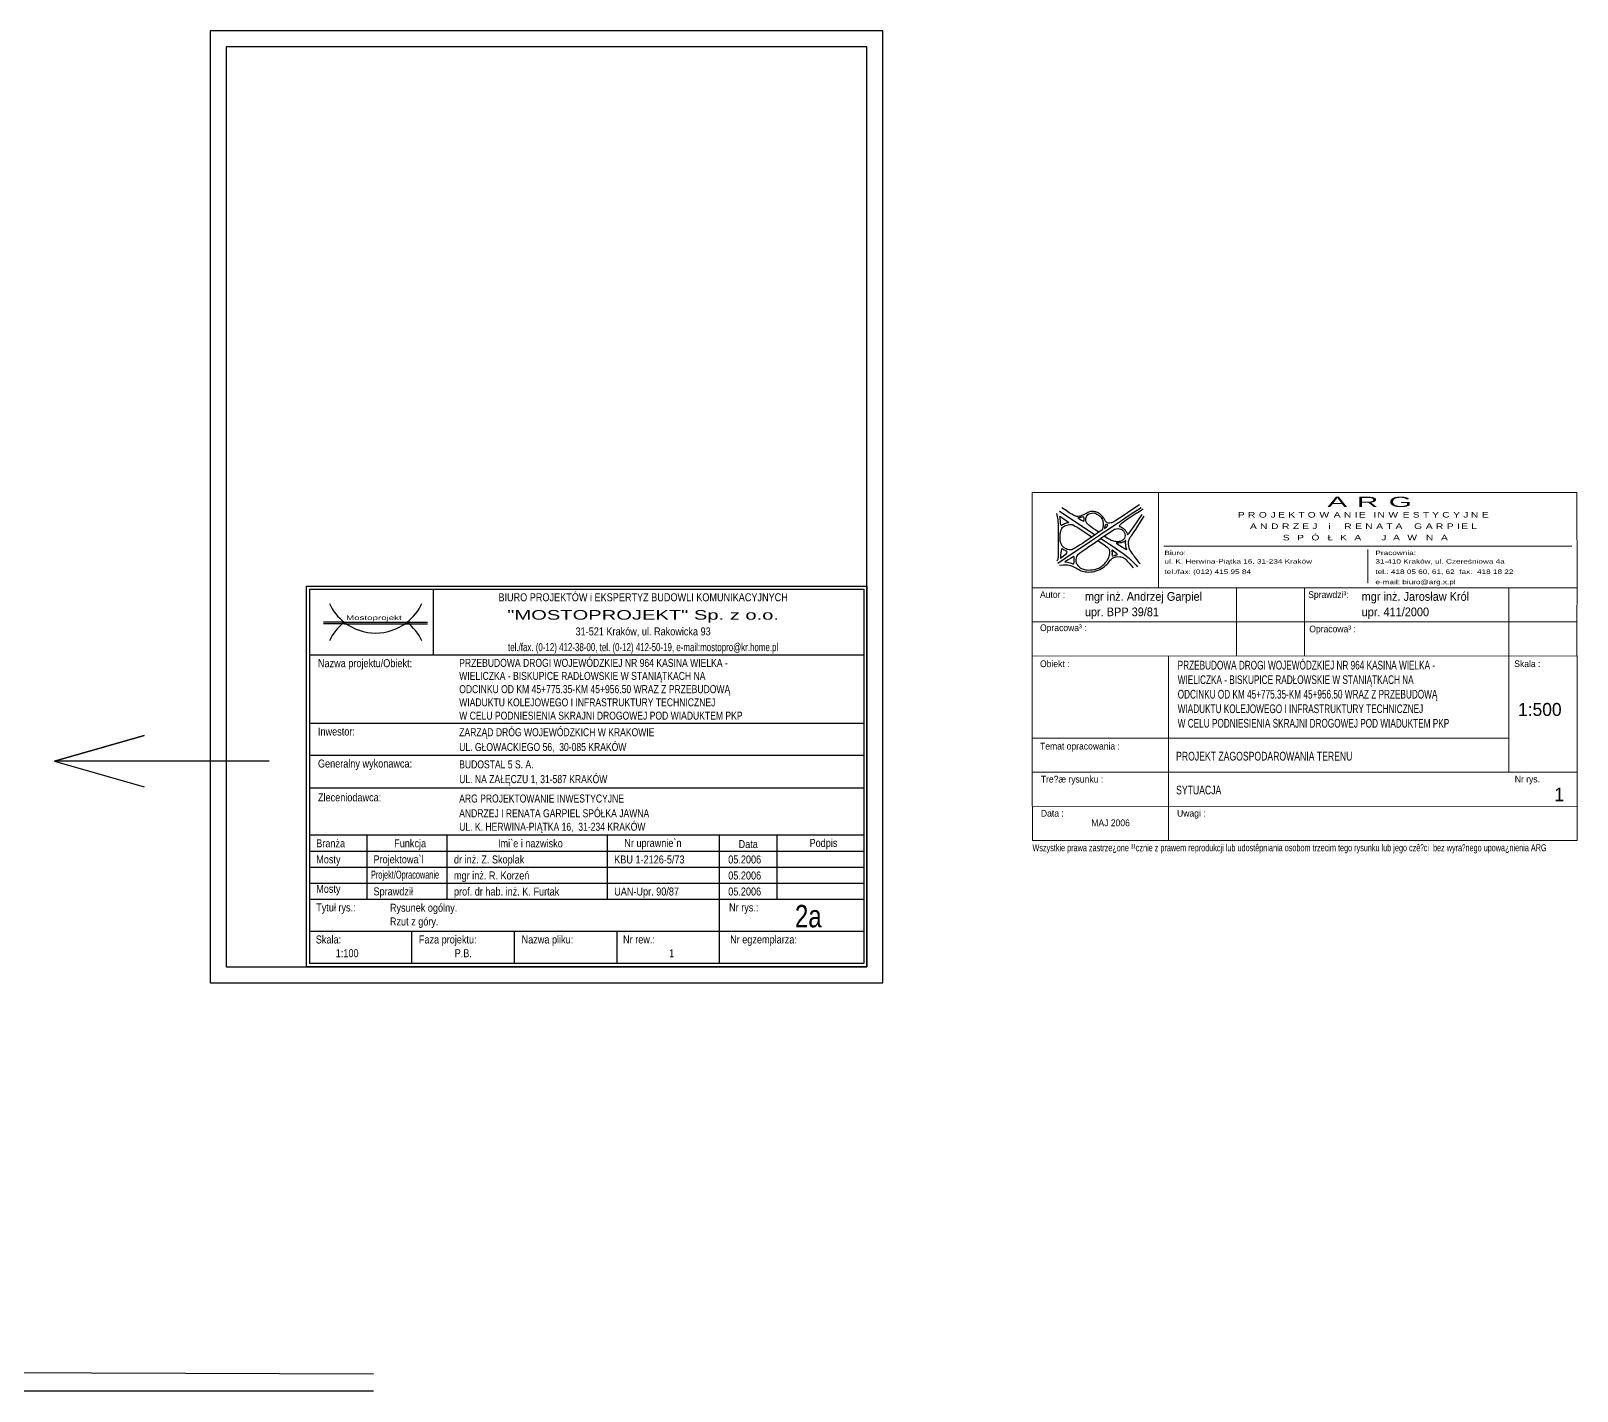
# Model space of a CAD drawing. Header units: millimetres. Extents: x -1069826 to 2704411, y -432732 to 412301.
# Drawn here: x 511930 to 560179, y -1102 to 41340 of the extents above; entities that cross this region are included whole.
import ezdxf
from ezdxf.enums import TextEntityAlignment as Align

# ---------------------------------------------------------------- set-up
doc = ezdxf.new("R2010")
doc.units = ezdxf.units.MM
doc.header["$LTSCALE"] = 1000
doc.header["$MEASUREMENT"] = 0
for name, color, linetype in [('0-T', 7, 'Continuous'), ('0-TAB-L', 7, 'Continuous'), ('DROGO-T', 7, 'Continuous'), ('DRRAM-L', 7, 'Continuous'), ('DZIAŁKI', 7, 'Continuous'), ('RAMKA_TABELKA', 7, 'Continuous')]:
    doc.layers.add(name, color=color, linetype=linetype)
doc.layers.add('63', color=7, linetype='Continuous', lineweight=0)
doc.styles.add('CDMSTYLE', font='CDMSIMPL', dxfattribs={"width": 0.8, "bigfont": 'CDMBIGPL'})
doc.styles.add('PAWEL', font='arial.ttf')
doc.styles.add('Style-SWISSLT_1250', font='SWISSLT_1250.shx')
doc.styles.add('Style-WORKING_1250', font='WORKING_1250.shx')

msp = doc.modelspace()

# ---------------------------------------------------------------- linework, layer by layer
at = {"color": 9, "lineweight": 25}
for p, q in [((520519.4572, 24017.0661), (538019.4572, 24017.0661)), ((520519.4572, 24016.5661), (520519.4572, 12139.6098)), ((520619.4572, 23916.5661), (537918.9572, 23917.0661)), ((520619.4572, 23916.5661), (520619.4572, 12239.6098)), ((524486.9035, 23917.0661), (524486.9035, 21861.2001)), ((537919.4572, 23916.5661), (537919.4572, 12239.6098)), ((538019.4572, 24017.0661), (538019.4572, 12139.6098)), ((537919.4572, 21861.2001), (520619.4572, 21861.2001)), ((537919.4572, 19728.7743), (520619.4572, 19728.7743)), ((537919.4572, 19728.7743), (521919.4572, 19728.7743)), ((537919.4572, 18728.7743), (520619.4572, 18728.7743)), ((537919.4572, 18728.7743), (521919.4572, 18728.7743)), ((537919.4572, 17715.1352), (520619.4572, 17715.1352)), ((537919.4572, 16239.6098), (520619.4572, 16239.6098)), ((524919.4572, 14239.6098), (524919.4572, 16239.6098)), ((529919.4572, 14239.6098), (529919.4572, 16239.6098)), ((533419.4572, 14239.6098), (533419.4572, 16239.6098)), ((535219.4572, 14239.6098), (535219.4572, 16239.6098)), ((537919.4572, 15739.6098), (520619.4572, 15739.6098)), ((537919.4572, 15239.6098), (520619.4572, 15239.6098)), ((537919.4572, 14739.6098), (520619.4572, 14739.6098)), ((537919.4572, 14239.6098), (520619.4572, 14239.6098)), ((533419.4572, 12239.6098), (533419.4572, 14239.6098)), ((537919.4572, 13239.6098), (520619.4572, 13239.6098)), ((523819.4572, 12239.6098), (523819.4572, 13239.6098)), ((527019.4572, 12239.6098), (527019.4572, 13239.6098)), ((530219.4572, 12239.6098), (530219.4572, 13239.6098)), ((538019.4572, 12139.6098), (520519.4572, 12139.6098)), ((537919.4572, 12239.6098), (520619.4572, 12239.6098))]:
    msp.add_line(p, q, dxfattribs=at)
at = {"color": 1}
for p, q in [((521706.8883, 22889.1331), (521064.4292, 22889.1331)), ((521706.8883, 22889.1331), (523666.9186, 22889.1331)), ((523666.9186, 22889.1331), (524309.3777, 22889.1331))]:
    msp.add_line(p, q, dxfattribs=at)
at = {"color": 40}
for p, q in [((521706.8883, 22839.1331), (521064.4292, 22839.1331)), ((521706.8883, 22839.1331), (523666.9186, 22839.1331)), ((523666.9186, 22839.1331), (524309.3777, 22839.1331))]:
    msp.add_line(p, q, dxfattribs=at)
at = {"color": 9, "lineweight": 25}
for centre, start, end in [((520587.4035, 24016.5661), 90, 180), ((520687.4035, 23916.5661), 90, 180), ((537133.4534, 23916.5661), 360, 90)]:
    msp.add_arc(centre, 0.5, start, end, dxfattribs=at)
at = {"color": 9}
for centre, major_axis, start_param, end_param in [((522686.9035, 24146.5847), (-1587.6288, 145.0834), 0.5297132004, 0.999894896), ((522686.9035, 21631.6814), (-1588.812, 131.4941), 3.6627495928, 4.1329312884)]:
    msp.add_ellipse(centre, major_axis=major_axis, ratio=1, start_param=start_param, end_param=end_param, dxfattribs=at)
at = {"color": 5}
for centre, major_axis, start_param, end_param in [((522686.9035, 24146.5847), (-1587.6288, 145.0834), 2.3239589574, 2.794140653), ((522686.9035, 21631.6814), (-1588.812, 131.4941), 5.4569953498, 5.9271770454), ((522686.9035, 24146.5847), (-1587.6288, 145.0834), 0.999894896, 2.3239589574)]:
    msp.add_ellipse(centre, major_axis=major_axis, ratio=1, start_param=start_param, end_param=end_param, dxfattribs=at)
at = {"layer": '63', "color": 7, "linetype": 'Continuous', "lineweight": 13}
for p, q in [((543175.4197, 23957.6639), (543176.7664, 26936.1996)), ((543176.4977, 26936.3482), (560175.6363, 26937.6741)), ((547114.9521, 23957.6535), (547113.4288, 26937.4444)), ((560176.9812, 23958.9279), (560175.675, 26937.6221)), ((547279.1734, 25264.9606), (560019.5102, 25265.9543)), ((553644.6536, 25155.4862), (553644.7351, 24110.5812)), ((543175.7705, 23957.6194), (543177.5302, 22896.0669)), ((543177.5158, 23957.2316), (560176.6544, 23958.5575)), ((549550.8626, 23957.7287), (549551.2039, 21834.0797)), ((551677.0958, 22897.6551), (551677.7022, 23958.1944)), ((558053.1417, 18206.7483), (558052.4788, 23958.4369)), ((560176.764, 23960.0246), (560176.3498, 22896.788)), ((543177.5302, 22896.0669), (543177.116, 21832.8303)), ((543177.5302, 22896.0669), (560176.3498, 22896.788)), ((551676.3309, 21834.4629), (551677.0958, 22897.6551)), ((560176.3498, 22896.788), (560176.4003, 21835.8089)), ((543175.3772, 19267.503), (543177.116, 21832.8303)), ((543177.116, 21832.8303), (560176.4003, 21835.8089)), ((543177.116, 21832.8303), (560176.4003, 21835.8089)), ((547426.1354, 19267.8567), (547427.8745, 21833.5896)), ((560177.6405, 18206.7803), (560178.9026, 21835.8093)), ((543176.5128, 19267.5031), (558053.0193, 19268.741)), ((543176.5633, 18206.524), (543176.5128, 19267.5031)), ((547427.7811, 18206.6904), (547427.2712, 19268.2624)), ((543176.5633, 18206.524), (560177.6405, 18206.7803)), ((543179.7071, 16081.8631), (543176.5633, 18206.524)), ((547426.2762, 16081.9068), (547427.7811, 18206.6904)), ((560177.1878, 16081.8631), (560177.6405, 18206.7803)), ((543177.9028, 17143.0648), (560177.4934, 17145.6481)), ((543179.7071, 16081.8631), (560177.1878, 16081.8631))]:
    msp.add_line(p, q, dxfattribs=at)
at = {"layer": '63', "color": 7, "linetype": 'Continuous', "lineweight": 30}
msp.add_line((544027.88, 26353.9952), (545141.1981, 25613.774), dxfattribs=at)
for points in [[(546527.1305, 26552.4738), (545707.5988, 26004.8341), (545640.2614, 25981.1276), (545543.7757, 25976.2673), (545480.8888, 26010.0875), (545433.3645, 26097.5546), (545358.3313, 26201.3433), (545289.0624, 26269.1178), (545190.3543, 26329.5808), (545071.0887, 26348.817), (544965.1472, 26341.0585), (544856.3416, 26279.8486), (544756.6019, 26224.0812), (544646.0521, 26191.2475), (544569.7453, 26178.3019), (544492.5651, 26201.9972), (544100.1899, 26456.1891)], [(543945.8363, 24806.272), (543977.5796, 24826.1211), (543989.0745, 24852.1042), (543992.8093, 24913.8202), (543995.4327, 25036.9763), (544002.3298, 25193.8034), (543996.9897, 25499.9073), (543996.5009, 25959.3559), (543985.7483, 26093.6541), (543964.8451, 26205.5407), (543945.0183, 26283.7901)], [(543971.3194, 24727.6611), (545272.2627, 25607.474), (545272.2627, 25607.474), (546574.1672, 26473.8002)], [(545254.6902, 25695.0597), (544909.3619, 25933.8358), (544855.9707, 26003.1589), (544845.1991, 26081.1499), (544853.4727, 26165.9898), (544890.1076, 26221.5698), (544941.2259, 26271.9257), (545022.0998, 26299.7945), (545114.5743, 26305.3421), (545212.3995, 26253.3664), (545298.6146, 26195.5583), (545360.4464, 26114.1157), (545394.9481, 25992.8407), (545396.3455, 25897.1509), (545368.332, 25785.9489), (545356.3333, 25760.2081), (544474.5877, 25161.8386), (544388.0238, 25139.6815), (544291.9353, 25147.7791), (544189.0858, 25198.076), (544115.8036, 25253.8862), (544057.0488, 25362.3802), (544045.2345, 25468.6583), (544040.858, 25623.7088), (544065.0579, 25735.7512), (544095.9515, 25816.2944), (544140.0908, 25874.8422), (544206.8265, 25905.0401), (544298.3257, 25928.1746), (544391.4093, 25942.7328), (544470.4006, 25937.5181), (545043.8921, 25546.2933)], [(546634.1995, 26414.6822), (546283.4582, 26203.6685), (545820.8692, 25876.5906), (545929.2747, 25877.0869), (545995.5104, 25840.1687), (546059.0219, 25788.8061), (546112.3881, 25717.8824), (546143.5383, 25644.6109), (546148.4897, 25561.4782), (546604.2852, 26249.1939)], [(546654.488, 26198.2732), (546334.1478, 25680.6476), (546231.3532, 25551.6735), (546182.9402, 25459.4547), (546164.4769, 25354.703), (546185.024, 25240.0104), (546201.9969, 25171.5676), (546232.6117, 25116.5399), (546386.9097, 24897.3773), (546539.9033, 24707.2478)], [(545430.3997, 25574.3942), (545498.1449, 25524.098), (545615.3923, 25458.0744), (545741.788, 25417.7971), (545866.3005, 25401.9934), (545989.4574, 25434.4743), (546072.5167, 25504.8325), (546091.2005, 25598.6863), (546071.6354, 25676.1897), (546020.062, 25744.3911), (545945.2325, 25793.6263), (545862.1464, 25801.6773), (545757.775, 25789.4428), (545700.4203, 25757.3414), (544591.9826, 25000.1056), (544550.343, 24941.597), (544532.567, 24840.8565), (544542.0543, 24733.0918), (544609.9108, 24637.3418), (544711.0363, 24556.6141), (544835.9899, 24519.0146), (545049.1936, 24514.0499), (545231.382, 24560.9562), (545337.7878, 24628.5294), (545486.1643, 24755.8165), (545579.3595, 24910.2436), (545604.8653, 25063.4614), (545592.7818, 25154.9835), (545548.0343, 25215.1908), (545219.2758, 25427.2728)], [(545430.759, 25810.2787), (545447.0046, 25948.0997), (545515.0264, 25928.0616), (545564.5144, 25916.4345), (545430.759, 25810.2787)], [(545322.249, 25500.0929), (546116.7257, 24986.9108), (546235.4036, 24877.4043), (546458.2395, 24621.2095)], [(545797.0381, 25357.5042), (545894.5457, 25357.7799), (546002.1291, 25375.6654), (546070.0863, 25414.0834), (546107.0307, 25459.467), (546087.1436, 25378.5959), (546097.1718, 25255.4378), (546119.8187, 25172.732), (546142.5053, 25122.6308), (545797.0381, 25357.5042)], [(544031.1987, 24668.7408), (544202.8857, 24693.2801), (544331.9828, 24678.4982), (544478.892, 24621.5398), (544687.3875, 24492.4362), (544875.6273, 24446.6259), (545123.4498, 24463.1055), (545342.5327, 24552.1943), (545533.5917, 24709.7029), (545610.8888, 24828.7269), (545704.3584, 24908.0991), (545796.3473, 24935.0917), (545907.5837, 24936.8324), (546003.745, 24920.885), (546136.4579, 24812.4482), (546249.333, 24683.8986), (546329.3905, 24581.7887)], [(544198.3384, 24769.7683), (544502.0536, 24972.4952), (544478.7968, 24918.4247), (544484.2566, 24802.796), (544496.2079, 24687.7689), (544400.7771, 24730.531), (544294.5854, 24764.3236), (544198.3384, 24769.7683)]]:
    msp.add_open_spline(points, degree=3, dxfattribs=at)
for points, knots in [([(544040.936, 26197.1303), (544040.936, 26197.1303), (544051.4014, 26119.5345), (544056.4363, 26034.2528), (544060.2539, 25966.0542), (544070.0036, 25892.6478), (544115.7199, 25927.1173), (544180.4651, 25959.8844), (544240.9994, 25980.534), (544295.4464, 25993.9376), (544343.9982, 25997.3977), (544056.5304, 26188.0231), (544040.936, 26197.1303)], [0, 0, 0, 0, 0.0555555556, 0.1111111111, 0.2222222222, 0.3333333333, 0.4444444444, 0.5555555556, 0.6666666667, 0.7777777778, 0.8888888889, 1, 1, 1, 1]), ([(544599.5183, 26141.9133), (544599.5183, 26141.9133), (544668.5628, 26152.3949), (544732.421, 26168.346), (544803.0094, 26195.2038), (544790.3785, 26078.8419), (544799.3573, 26003.5732), (544599.5183, 26141.9133)], [0, 0, 0, 0, 0.125, 0.25, 0.5, 0.75, 1, 1, 1, 1]), ([(544057.1599, 24888.7239), (544057.1599, 24888.7239), (544069.2023, 25215.2523), (544140.6452, 25149.1621), (544224.0476, 25111.3124), (544325.6102, 25076.1472), (544057.1599, 24888.7239)], [0, 0, 0, 0, 0.1666666667, 0.3333333333, 0.6666666667, 1, 1, 1, 1]), ([(545655.4947, 25145.0636), (545655.4947, 25145.0636), (545868.019, 25001.3712), (545801.8108, 24994.9845), (545725.413, 24968.6859), (545651.4561, 24946.176), (545672.2045, 25007.1581), (545668.0383, 25088.0528), (545655.4947, 25145.0636)], [0, 0, 0, 0, 0.1, 0.2, 0.4, 0.6, 0.8, 1, 1, 1, 1])]:
    msp.add_open_spline(points, degree=3, knots=knots, dxfattribs=at)
at = {"layer": 'DROGO-T', "color": 40, "linetype": 'Continuous'}
for p, q in [((522615.7424, -572.0204), (475115.7424, -422.0204)), ((522615.7424, -1102.0204), (475115.7424, -1102.0204))]:
    msp.add_line(p, q, dxfattribs=at)
at = {"layer": 'DROGO-T', "color": 3, "linetype": 'Continuous'}
msp.add_lwpolyline([(519368.1523, 18549.5099), (512666.2308, 18549.5099), (515466.2308, 19349.5099), (512666.2308, 18549.5099), (515466.2308, 17749.5099)], dxfattribs=at)
at = {"layer": 'DRRAM-L', "color": 3, "linetype": 'Continuous'}
for points in [[(538519.4572, 11639.6098), (538519.4572, 41339.6098), (517519.4572, 41339.6098), (517519.4572, 11639.6098)], [(538019.4572, 12139.6098), (538019.4572, 40839.6098), (518019.4572, 40839.6098), (518019.4572, 12139.6098)]]:
    msp.add_lwpolyline(points, close=True, dxfattribs=at)
at = {"layer": 'DZIAŁKI', "color": 9, "linetype": 'Continuous'}
msp.add_line((522415.0648, 16239.6098), (522415.0648, 14239.6098), dxfattribs=at)

# ---------------------------------------------------------------- texts
at = {"color": 3, "style": 'CDMSTYLE', "width": 0.85}
for s, p in [('BIURO PROJEKTÓW i EKSPERTYZ BUDOWLI KOMUNIKACYJNYCH', (531033.9534, 23542.0661)), ('31-521 Kraków, ul. Rakowicka 93', (531033.9534, 22477.1523))]:
    msp.add_text(s, height=250, dxfattribs=at).set_placement(p, align=Align.CENTER)
at = {"color": 1, "style": 'PAWEL', "width": 1.5}
msp.add_text('"MOSTOPROJEKT" Sp. z o.o.', height=300, dxfattribs=at).set_placement((531033.9534, 22968.1045), align=Align.CENTER)
at = {"color": 9, "style": 'PAWEL', "width": 1.55}
msp.add_text('Mostoprojekt', height=140, dxfattribs=at).set_placement((521764.2481, 22959.9643))
at = {"color": 2, "style": 'CDMSTYLE', "width": 0.74}
msp.add_text('tel./fax. (0-12) 412-38-00, tel. (0-12) 412-50-19, e-mail:mostopro@kr.home.pl', height=250, dxfattribs=at).set_placement((531033.9534, 21986.2001), align=Align.CENTER)
at = {"color": 1, "linetype": 'Continuous', "lineweight": 25, "style": 'CDMSTYLE'}
for s, width, p in [('Nazwa projektu/Obiekt:', 0.85, (520886.9035, 21486.2001)), ('Inwestor:', 0.85, (520886.9035, 19353.7743)), ('Generalny wykonawca:', 0.85, (520886.9035, 18353.7743)), ('Zleceniodawca:', 0.85, (520886.9035, 17298.8628)), ('Funkcja', 0.85, (523265.9443, 15864.6098)), ('Imi`e i nazwisko', 0.85, (526505.5846, 15864.6098)), ('Nr uprawnie`n', 0.85, (530447.4128, 15875.4067)), ('Data', 0.85, (534012.7896, 15841.5725)), ('Podpis', 0.85, (536228.2177, 15876.989)), ('Projektowa`l', 0.85, (522619.4572, 15364.6098)), ('Projekt/Opracowanie', 0.6, (522542.1397, 14887.0688)), ('Sprawdził', 0.85, (522619.4572, 14364.6098)), ('Tytuł rys.:', 0.85, (520831.4285, 13864.6098)), ('Nr rys.:', 0.85, (533716.3159, 13864.6098)), ('Skala:', 0.85, (520819.4572, 12864.6098)), ('Faza projektu:', 0.85, (524035.9837, 12864.6098)), ('Nazwa pliku:', 0.85, (527242.0202, 12864.6098)), ('Nr rew.:', 0.85, (530408.3651, 12864.6098)), ('Nr egzemplarza:', 0.85, (533748.8051, 12864.6098))]:
    msp.add_text(s, height=250, dxfattribs=dict(at, width=width)).set_placement(p)
at = {"layer": '0-T', "color": 4, "linetype": 'Continuous', "style": 'CDMSTYLE', "width": 0.8}
msp.add_text('2a', height=700, dxfattribs=at).set_placement((535772.9272, 13367.9544))
at = {"layer": '0-TAB-L', "color": 3, "linetype": 'Continuous', "style": 'CDMSTYLE', "width": 0.85}
for s, p in [('dr inż. Z. Skoplak', (525131.7171, 15361.1728)), ('KBU 1-2126-5/73', (530131.7171, 15361.1728)), ('05.2006', (533689.9575, 15361.1728)), ('mgr inż. R. Korzeń', (525131.7171, 14861.1728)), ('05.2006', (533689.9575, 14861.1728)), ('prof. dr hab. inż. K. Furtak', (525131.7171, 14361.1728)), ('UAN-Upr. 90/87', (530131.7171, 14361.1728)), ('05.2006', (533689.9575, 14361.1728)), ('Rysunek ogólny.', (523132.507, 13855.8017)), ('Rzut z góry.', (523132.507, 13425.9068)), ('1:100', (521443.6392, 12435.9829)), ('P.B.', (525152.4835, 12435.9829)), ('1', (531846.9418, 12435.9829))]:
    msp.add_text(s, height=250, dxfattribs=at).set_placement(p)
at = {"layer": '63', "color": 7, "linetype": 'Continuous', "lineweight": 30, "style": 'Style-WORKING_1250', "width": 1.384633}
for s, p in [('Biuro:', (547303.3805, 25050.8523)), ('Pracownia:', (553885.977, 25051.4465))]:
    msp.add_text(s, height=138.12, rotation=0.00425899, dxfattribs=at).set_placement(p, align=Align.MIDDLE_LEFT)
at = {"layer": '63', "color": 7, "linetype": 'Continuous', "lineweight": 13, "style": 'Style-WORKING_1250'}
for s, height, rotation, width, p in [('Autor :', 210.2025, 0.00409233, 0.94947, (543419.0995, 23646.7036)), ('Sprawdzi%%179:', 210.2025, 0.00409233, 0.94947, (551788.3944, 23645.4031)), ('Opracowa%%179 :', 210.2025, 0.00409233, 0.94947, (543419.5494, 22611.3339)), ('Opracowa%%179 :', 210.2025, 0.00409233, 0.94947, (551822.0161, 22573.748)), ('Obiekt :', 210.2025, 0.00409233, 0.94947, (543420.1826, 21487.5562)), ('Skala :', 210.2025, 0.00409233, 0.94947, (558218.877, 21488.6532)), ('Temat opracowania :', 210.2025, 0.00409233, 0.94947, (543420.7099, 18917.0961)), ('PROJEKT ZAGOSPODAROWANIA TERENU', 271.9995, 0.00425899, 0.741729, (547666.5614, 18573.1364)), ('Tre%%156%%230 rysunku :', 210.2025, 0.00409233, 0.94947, (543446.4488, 17885.8226)), ('Nr rys.', 210.2025, 0.00409233, 0.94947, (558234.7545, 17889.3073)), ('SYTUACJA', 271.992, 0.00425899, 0.74218, (547666.5978, 17516.2576)), ('Data :', 210.1425, 0.00409233, 0.949441, (543447.393, 16822.0571)), ('Uwagi :', 210.1425, 0.00409233, 0.949441, (547696.5954, 16823.1921)), ('MAJ 2006', 210.1425, 0.00409233, 0.949441, (545020.8851, 16524.0489)), ('Wszystkie prawa zastrze%%191one %%179%%185cznie z prawem reprodukcji lub udost%%234pniania osobom trzecim tego rysunku lub jego cz%%234%%156ci  bez wyra%%159nego upowa%%191nienia ARG', 218.6985, 0.00409233, 0.619977, (543183.106, 15742.2398))]:
    msp.add_text(s, height=height, rotation=rotation, dxfattribs=dict(at, width=width)).set_placement(p)
for s, height, p in [('1:500', 406.215, (558337.1537, 19963.8687)), ('1', 424.989, (559466.2007, 17304.8035))]:
    msp.add_text(s, height=height, rotation=0.00409233, dxfattribs=at).set_placement(p)
at = {"layer": '63', "color": 7, "linetype": 'Continuous', "lineweight": 30, "rotation": 0.00425899}
for s, insert, char_height, attachment_point, line_spacing_factor, style in [('\\W2.083347x;\\T1.486;ARG', (552387.5268, 26641.1475), 318.7455, 4, 0.722892, 'Style-SWISSLT_1250'), ('\\W1.384654x;\\T1.478;PROJEKTOWANIE INWESTYCYJNE\\PANDRZEJ  i   RENATA  GARPIEL\\P S P Ó Ł K A    J A W N A ', (553556.3818, 25884.1898), 172.6395, 5, 1.236876, 'Style-WORKING_1250')]:
    msp.add_mtext(s, dxfattribs=dict(at, insert=insert, char_height=char_height, attachment_point=attachment_point, line_spacing_factor=line_spacing_factor, style=style))
at = {"layer": '63', "color": 7, "linetype": 'Continuous', "lineweight": 13, "style": 'Style-WORKING_1250'}
for s, insert, char_height, attachment_point, rotation, line_spacing_factor in [('\\W1.384633x;ul. K. Herwina-Piątka 16, 31-234 Kraków\\Ptel./fax: (012) 415 95 84', (547302.9789, 24605.1398), 138.12, 4, 0.00425899, 1.394961), ('\\W1.384633x;31-410 Kraków, ul. Czereśniowa 4a\\Ptel.: 418 05 60, 61, 62  fax:  418 18 22 \\Pe-mail: biuro@arg.x.pl', (553885.7963, 24444.6178), 138.12, 4, 0.00425899, 1.393875), ('\\W0.937497x;mgr inż. Andrzej Garpiel  \\Pupr. BPP 39/81', (544819.3833, 22993.9534), 271.98, 7, 0.00409233, 1.061615), ('\\W0.937503x;mgr inż. Jarosław Król\\Pupr. 411/2000', (553456.2041, 22993.0883), 271.9815, 7, 0.00409233, 1.061612)]:
    msp.add_mtext(s, dxfattribs=dict(at, insert=insert, char_height=char_height, attachment_point=attachment_point, rotation=rotation, line_spacing_factor=line_spacing_factor))
at = {"layer": 'DROGO-T', "color": 3, "linetype": 'Continuous', "style": 'CDMSTYLE', "width": 0.8}
for s, p in [('PRZEBUDOWA DROGI WOJEWÓDZKIEJ NR 964 KASINA WIELKA - ', (525295.2253, 21495.6293)), ('WIELICZKA - BISKUPICE RADŁOWSKIE W STANIĄTKACH NA ', (525295.2253, 21088.8362)), ('ODCINKU OD KM 45+775.35-KM 45+956.50 WRAZ Z PRZEBUDOWĄ ', (525295.2253, 20675.1549)), ('WIADUKTU KOLEJOWEGO I INFRASTRUKTURY TECHNICZNEJ ', (525295.2253, 20264.0262)), ('W CELU PODNIESIENIA SKRAJNI DROGOWEJ POD WIADUKTEM PKP', (525295.2253, 19848.8185)), ('ZARZĄD DRÓG WOJEWÓDZKICH W KRAKOWIE', (525295.2253, 19331.1397)), ('UL. GŁOWACKIEGO 56,  30-085 KRAKÓW', (525295.2253, 18870.4943)), ('BUDOSTAL 5 S. A. ', (525295.2253, 18328.1576)), ('UL. NA ZAŁĘCZU 1, 31-587 KRAKÓW', (525295.2253, 17867.5121)), ('ARG PROJEKTOWANIE INWESTYCYJNE', (525295.2253, 17262.7547)), ('ANDRZEJ I RENATA GARPIEL SPÓŁKA JAWNA', (525295.2253, 16802.1092)), ('UL. K. HERWINA-PIĄTKA 16,  31-234 KRAKÓW', (525295.2253, 16381.7024))]:
    msp.add_text(s, height=250, dxfattribs=at).set_placement(p)
at = {"layer": 'DROGO-T', "color": 7, "linetype": 'Continuous', "lineweight": 13, "style": 'Style-WORKING_1250', "width": 0.704643}
for s, p in [('PRZEBUDOWA DROGI WOJEWÓDZKIEJ NR 964 KASINA WIELKA - ', (547715.9742, 21413.1943)), ('WIELICZKA - BISKUPICE RADŁOWSKIE W STANIĄTKACH NA ', (547716.0078, 20959.8618)), ('ODCINKU OD KM 45+775.35-KM 45+956.50 WRAZ Z PRZEBUDOWĄ ', (547716.0414, 20506.5293)), ('WIADUKTU KOLEJOWEGO I INFRASTRUKTURY TECHNICZNEJ ', (547716.075, 20053.1968)), ('W CELU PODNIESIENIA SKRAJNI DROGOWEJ POD WIADUKTEM PKP', (547716.1086, 19599.8643))]:
    msp.add_text(s, height=271.9995, rotation=0.00424794, dxfattribs=at).set_placement(p)
at = {"layer": 'RAMKA_TABELKA', "color": 1, "linetype": 'Continuous', "lineweight": 25, "style": 'CDMSTYLE', "width": 0.85}
for s, p in [('Branża', (520832.9527, 15864.6098)), ('Mosty', (520832.9527, 15364.6098)), ('Mosty', (520832.9527, 14444.4453))]:
    msp.add_text(s, height=250, dxfattribs=at).set_placement(p)

doc.saveas('drawing.dxf')
